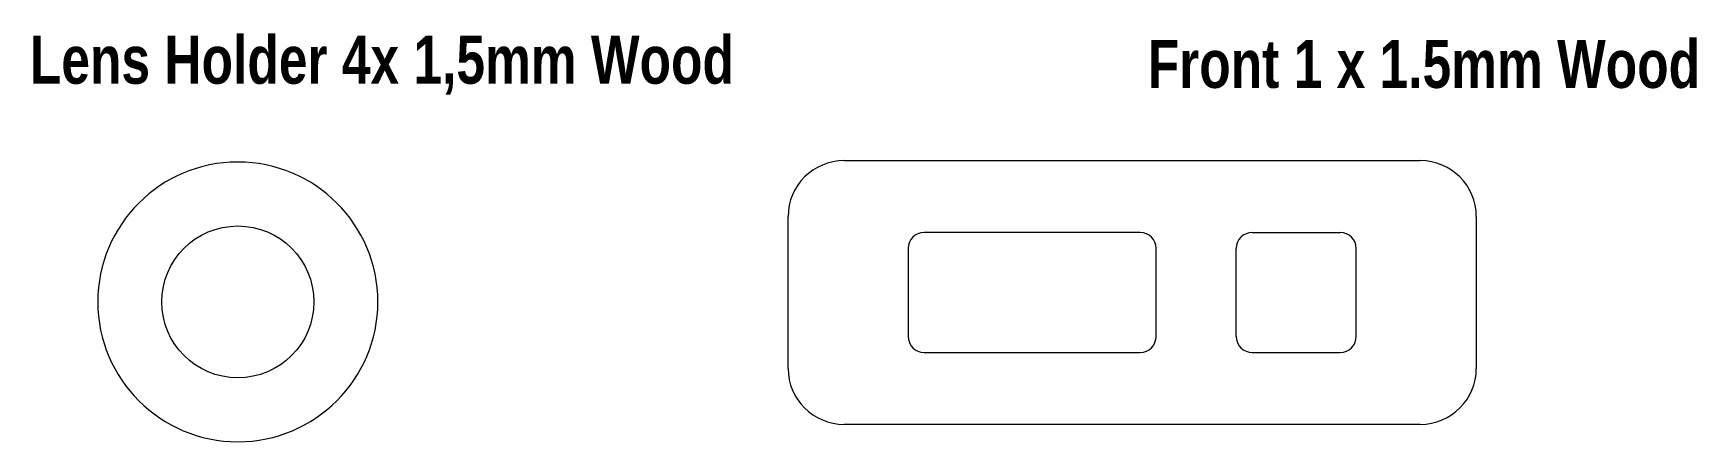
# Model space of a CAD drawing. Header units: millimetres. Extents: x -642 to 1453, y -425 to 464.
# Drawn here: x 1245.6 to 1453.5, y 295 to 346.1 of the extents above; entities that cross this region are included whole.
import ezdxf

# ---------------------------------------------------------------- set-up
doc = ezdxf.new("R2010")
doc.units = ezdxf.units.MM
doc.layers.get('0').update_dxf_attribs({"color": 18, "lineweight": 25, "true_color": 0x000000})
for name, color, linetype, lineweight, true_color in [('layer 1', 5, 'Continuous', 25, 0x0000ff), ('layer 2', 1, 'Continuous', 25, 0xff0000), ('layer 3', 3, 'Continuous', 25, 0x00ff00)]:
    doc.layers.add(name, color=color, linetype=linetype, lineweight=lineweight, true_color=true_color)
doc.styles.add('textstyle11', font='')
doc.styles.add('textstyle12', font='')
doc.styles.get('textstyle11').set_extended_font_data('Impact')
doc.styles.get('textstyle12').set_extended_font_data('Impact')

msp = doc.modelspace()

# ---------------------------------------------------------------- linework, layer by layer
at = {"layer": 'layer 1'}
for p, q in [((1346.91, 330.19), (1418.91, 330.19)), ((1339.91, 304.19), (1339.91, 323.19)), ((1425.91, 323.19), (1425.91, 304.19)), ((1418.91, 297.19), (1346.91, 297.19))]:
    msp.add_line(p, q, dxfattribs=at)
at = {"layer": 'layer 1', "flags": 128}
msp.add_lwpolyline([(1253.64, 312.51, 1), (1288.64, 312.51, 1)], format="xyb", close=True, dxfattribs=at)
at = {"layer": 'layer 1'}
for centre, start, end in [((1346.91, 323.19), 90, 180), ((1418.91, 323.19), 0, 90), ((1346.91, 304.19), 180, 270), ((1418.91, 304.19), 270, 0)]:
    msp.add_arc(centre, 7, start, end, dxfattribs=at)
at = {"layer": 'layer 2'}
for p, q in [((1383.91, 321.19), (1356.91, 321.19)), ((1354.91, 319.19), (1354.91, 308.19)), ((1385.91, 308.19), (1385.91, 319.19)), ((1356.91, 306.19), (1383.91, 306.19))]:
    msp.add_line(p, q, dxfattribs=at)
msp.add_circle((1271.14, 312.51), 9.5, dxfattribs=at)
for centre, start, end in [((1356.91, 319.19), 90, 180), ((1383.91, 319.19), 0, 90), ((1356.91, 308.19), 180, 270), ((1383.91, 308.19), 270, 0)]:
    msp.add_arc(centre, 2, start, end, dxfattribs=at)
at = {"layer": 'layer 3'}
for p, q in [((1383.91, 321.19), (1356.91, 321.19)), ((1397.91, 321.19), (1408.91, 321.19)), ((1354.91, 319.19), (1354.91, 308.19)), ((1385.91, 308.19), (1385.91, 319.19)), ((1395.91, 308.19), (1395.91, 319.19)), ((1410.91, 308.19), (1410.91, 319.19)), ((1356.91, 306.19), (1383.91, 306.19)), ((1397.91, 306.19), (1408.91, 306.19))]:
    msp.add_line(p, q, dxfattribs=at)
for centre, start, end in [((1356.91, 319.19), 90, 180), ((1383.91, 319.19), 0, 90), ((1397.91, 319.19), 90, 180), ((1408.91, 319.19), 0, 90), ((1356.91, 308.19), 180, 270), ((1383.91, 308.19), 270, 0), ((1397.91, 308.19), 180, 270), ((1408.91, 308.19), 270, 0)]:
    msp.add_arc(centre, 2, start, end, dxfattribs=at)

# ---------------------------------------------------------------- texts
at = {"char_height": 1, "attachment_point": 1}
for s, insert, style in [('\\H6;Lens Holder 4x 1,5mm Wood', (1245.15, 345.81), 'textstyle11'), ('\\H6;Front 1 x 1.5mm Wood', (1384.85, 345.29), 'textstyle12')]:
    msp.add_mtext(s, dxfattribs=dict(at, insert=insert, style=style))

doc.saveas('drawing.dxf')
